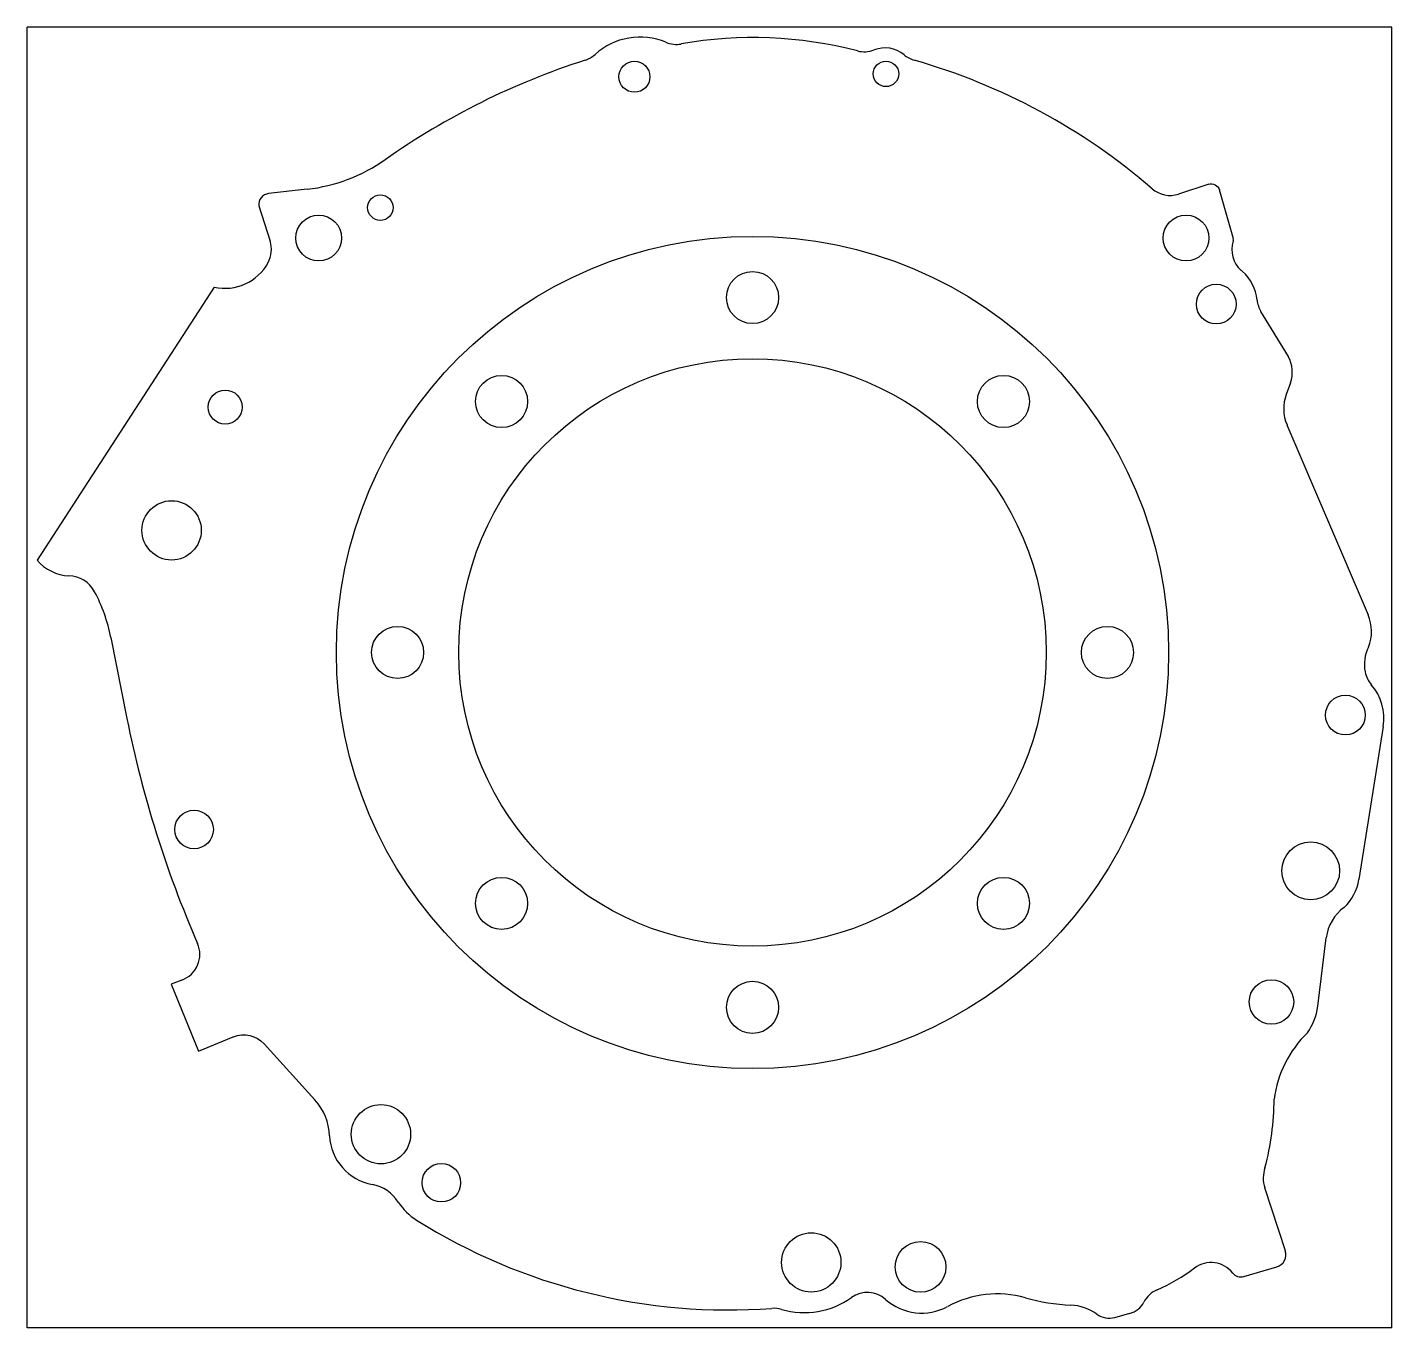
# Model space of a CAD drawing. Header units: inches. Extents: x -7.4 to 6.5, y -6.9 to 6.4.
import ezdxf

# ---------------------------------------------------------------- set-up
doc = ezdxf.new("R2010")
doc.units = ezdxf.units.IN
doc.header["$MEASUREMENT"] = 0
doc.layers.add('2_Part Contour', color=11, linetype='Continuous')

msp = doc.modelspace()

# ---------------------------------------------------------------- linework, layer by layer
at = {"layer": '2_Part Contour', "color": 4}
for p, q in [((-7.407, -6.897), (-7.407, 6.385)), ((6.528, 6.385), (-7.407, 6.385)), ((6.528, 6.385, -0.625), (-7.407, 6.385, -0.625)), ((-7.407, -6.897, -0.625), (-7.407, 6.385, -0.625)), ((6.528, -6.897), (6.528, 6.385)), ((6.528, -6.897, -0.625), (6.528, 6.385, -0.625)), ((4.659, 4.783), (4.351, 4.682)), ((4.659, 4.783, -0.625), (4.351, 4.682, -0.625)), ((-4.548, 4.731), (-4.942, 4.686)), ((-4.548, 4.731, -0.625), (-4.942, 4.686, -0.625)), ((4.911, 4.223), (4.768, 4.725)), ((4.911, 4.223, -0.625), (4.768, 4.725, -0.625)), ((-5.043, 4.56), (-4.928, 4.201)), ((-5.043, 4.56, -0.625), (-4.928, 4.201, -0.625)), ((4.99, 3.903), (5.003, 3.891)), ((4.99, 3.903, -0.625), (5.003, 3.891, -0.625)), ((-5.499, 3.732), (-7.307, 0.943)), ((-5.499, 3.732, -0.625), (-7.307, 0.943, -0.625)), ((5.473, 3.023), (5.193, 3.484)), ((5.473, 3.023, -0.625), (5.193, 3.484, -0.625)), ((5.493, 2.754), (5.45, 2.636)), ((5.493, 2.754, -0.625), (5.45, 2.636, -0.625)), ((5.458, 2.325), (6.287, 0.384)), ((5.458, 2.325, -0.625), (6.287, 0.384, -0.625)), ((-6.554, 0.154), (-6.389, -0.675)), ((-6.554, 0.154, -0.625), (-6.389, -0.675, -0.625)), ((6.442, -0.757), (6.194, -2.318)), ((6.442, -0.757, -0.625), (6.194, -2.318, -0.625)), ((5.774, -3.614), (5.859, -2.915)), ((5.774, -3.614, -0.625), (5.859, -2.915, -0.625)), ((-5.828, -3.346), (-5.938, -3.387)), ((-5.828, -3.346, -0.625), (-5.938, -3.387, -0.625)), ((-5.938, -3.387), (-5.659, -4.074)), ((-5.938, -3.387, -0.625), (-5.659, -4.074, -0.625)), ((-5.659, -4.074), (-5.303, -3.927)), ((-5.659, -4.074, -0.625), (-5.303, -3.927, -0.625)), ((-4.989, -3.998), (-4.469, -4.57)), ((-4.989, -3.998, -0.625), (-4.469, -4.57, -0.625)), ((5.442, -6.111), (5.232, -5.469)), ((5.442, -6.111, -0.625), (5.232, -5.469, -0.625)), ((5.017, -6.375), (5.355, -6.276)), ((5.017, -6.375, -0.625), (5.355, -6.276, -0.625)), ((3.701, -6.793), (3.854, -6.75)), ((3.701, -6.793, -0.625), (3.854, -6.75, -0.625)), ((6.528, -6.897), (-7.407, -6.897)), ((6.528, -6.897, -0.625), (-7.407, -6.897, -0.625))]:
    msp.add_line(p, q, dxfattribs=at)
at = {"layer": '2_Part Contour', "color": 5}
for centre, radius in [((-1.206, 5.88), 0.158), ((-5.933, 1.247), 0.303), ((-3.795, -4.921), 0.303), ((0.6, -6.23), 0.303)]:
    msp.add_circle(centre, radius, dxfattribs=at)
at = {"layer": '2_Part Contour', "color": 6}
for centre, radius in [((1.363, 5.909), 0.13), ((-3.801, 4.543), 0.13), ((-5.704, -1.808), 0.197), ((-3.178, -5.416), 0.197)]:
    msp.add_circle(centre, radius, dxfattribs=at)
at = {"layer": '2_Part Contour', "color": 41}
for centre, radius in [((-4.431, 4.233), 0.234), ((4.428, 4.233), 0.234), ((4.736, 3.558), 0.203), ((6.055, -0.64), 0.203), ((5.701, -2.231), 0.295)]:
    msp.add_circle(centre, radius, dxfattribs=at)
at = {"layer": '2_Part Contour', "color": 4}
for centre, radius in [((0, 0), 4.25), ((0, 0, -0.125), 4.25), ((0, 0, -0.125), 3), ((0, 0, -0.625), 3)]:
    msp.add_circle(centre, radius, dxfattribs=at)
at = {"layer": '2_Part Contour', "color": 230}
for centre, radius in [((0, 3.625, -0.125), 0.266), ((-2.563, 2.563, -0.125), 0.266), ((2.563, 2.563, -0.125), 0.266), ((-3.625, 0, -0.125), 0.266), ((3.625, 0, -0.125), 0.266), ((-2.563, -2.563, -0.125), 0.266), ((2.563, -2.563, -0.125), 0.266), ((0, -3.625, -0.125), 0.266), ((1.716, -6.276), 0.259)]:
    msp.add_circle(centre, radius, dxfattribs=at)
at = {"layer": '2_Part Contour', "color": 220}
msp.add_circle((-5.386, 2.506), 0.174, dxfattribs=at)
at = {"layer": '2_Part Contour', "color": 9}
msp.add_circle((5.3, -3.57), 0.227, dxfattribs=at)
at = {"layer": '2_Part Contour', "color": 4}
for centre, radius, start, end in [((-1.149, 5.601), 0.684, 67.2931, 132.142), ((-1.149, 5.601, -0.625), 0.684, 67.2931, 132.142), ((0.009, 2.067), 4.213, 75.4041, 100.0741), ((0.009, 2.067, -0.625), 4.213, 75.4041, 100.0741), ((-0.777, 6.49), 0.28, 247.2931, 280.0741), ((-0.777, 6.49, -0.625), 0.28, 247.2931, 280.0741), ((1.141, 6.415), 0.28, 255.4041, 291.3053), ((1.141, 6.415, -0.625), 0.28, 255.4041, 291.3053), ((1.353, 5.872), 0.303, 50.0775, 111.3053), ((1.353, 5.872, -0.625), 0.303, 50.0775, 111.3053), ((0.64, -1.238), 7.657, 107.8721, 125.0168), ((0.64, -1.238, -0.625), 7.657, 107.8721, 125.0168), ((-1.796, 6.316), 0.28, 287.8721, 312.142), ((-1.796, 6.316, -0.625), 0.28, 287.8721, 312.142), ((1.727, 6.319), 0.28, 230.0775, 254.0662), ((1.727, 6.319, -0.625), 0.28, 230.0775, 254.0662), ((-0.11, -0.117), 6.413, 49.1867, 74.0662), ((-0.11, -0.117, -0.625), 6.413, 49.1867, 74.0662), ((-4.746, 6.45), 1.73, 276.5814, 305.0168), ((-4.746, 6.45, -0.625), 1.73, 276.5814, 305.0168), ((-4.929, 4.572), 0.115, 96.5814, 185.7802), ((-4.929, 4.572, -0.625), 0.115, 96.5814, 185.7802), ((4.264, 4.948), 0.28, 229.1867, 288.1643), ((4.264, 4.948, -0.625), 0.28, 229.1867, 288.1643), ((-5.194, 4.115), 0.28, 331.7474, 17.8566), ((-5.194, 4.115, -0.625), 0.28, 331.7474, 17.8566), ((5.176, 4.112), 0.28, 161.7486, 228.3826), ((5.176, 4.112, -0.625), 0.28, 161.7486, 228.3826), ((4.872, 4.212), 0.04, 341.7486, 15.8528), ((4.872, 4.212, -0.625), 0.04, 341.7486, 15.8528), ((-5.388, 4.219), 0.5, 257.1304, 331.7474), ((-5.388, 4.219, -0.625), 0.5, 257.1304, 331.7474), ((4.7, 3.55), 0.457, 6.1538, 48.3826), ((4.7, 3.55, -0.625), 0.457, 6.1538, 48.3826), ((5.432, 3.629), 0.28, 186.1538, 211.29), ((5.432, 3.629, -0.625), 0.28, 186.1538, 211.29), ((5.188, 2.866), 0.325, 339.8789, 28.9375), ((5.188, 2.866, -0.625), 0.325, 339.8789, 28.9375), ((5.847, 2.491), 0.422, 159.8789, 203.1253), ((5.847, 2.491, -0.625), 0.422, 159.8789, 203.1253), ((-6.965, 1.23), 0.447, 219.946, 267.9104), ((-6.965, 1.23, -0.625), 0.447, 219.946, 267.9104), ((-6.993, 0.475), 0.309, 27.8413, 87.9104), ((-6.993, 0.475, -0.625), 0.309, 27.8413, 87.9104), ((-8.233, -0.18), 1.712, 11.2505, 27.8413), ((-8.233, -0.18, -0.625), 1.712, 11.2505, 27.8413), ((5.892, 0.215), 0.43, 338.1712, 23.1253), ((5.892, 0.215, -0.625), 0.43, 338.1712, 23.1253), ((6.651, -0.123), 0.402, 153.6652, 190.9541), ((6.651, -0.123, -0.625), 0.402, 153.6652, 190.9541), ((6.532, -0.146), 0.28, 190.9541, 220.8872), ((6.532, -0.146, -0.625), 0.28, 190.9541, 220.8872), ((5.922, -0.674), 0.526, 350.9714, 40.8872), ((5.922, -0.674, -0.625), 0.526, 350.9714, 40.8872), ((4.576, 1.506), 11.18, 191.2505, 203.6086), ((4.576, 1.506, -0.625), 11.18, 191.2505, 203.6086), ((5.7, -2.24), 0.5, 313.2918, 350.9714), ((5.7, -2.24, -0.625), 0.5, 313.2918, 350.9714), ((6.308, -2.97), 0.452, 125.9161, 173.0184), ((6.308, -2.97, -0.625), 0.452, 125.9161, 173.0184), ((-5.925, -3.084), 0.28, 290.3231, 23.6086), ((-5.925, -3.084, -0.625), 0.28, 290.3231, 23.6086), ((5.198, -3.544), 0.58, 324.125, 353.0184), ((5.198, -3.544, -0.625), 0.58, 324.125, 353.0184), ((6.468, -4.71), 1.15, 134.0811, 172.6307), ((6.468, -4.71, -0.625), 1.15, 134.0811, 172.6307), ((-4.889, -4.952), 0.568, 1.4544, 42.2861), ((-4.889, -4.952, -0.625), 0.568, 1.4544, 42.2861), ((2.627, -4.56), 2.7, 344.9199, 359.947), ((2.627, -4.56, -0.625), 2.7, 344.9199, 359.947), ((-3.786, -4.908), 0.536, 183.1639, 259.5707), ((-3.786, -4.908, -0.625), 0.536, 183.1639, 259.5707), ((5.54, -5.369), 0.324, 160.795, 198.0606), ((5.54, -5.369, -0.625), 0.324, 160.795, 198.0606), ((-3.955, -5.829), 0.4, 32.6126, 79.5707), ((-3.955, -5.829, -0.625), 0.4, 32.6126, 79.5707), ((-3.113, -5.29), 0.6, 212.6126, 237.8947), ((-3.113, -5.29, -0.625), 0.6, 212.6126, 237.8947), ((-0.241, -0.712), 6.004, 237.8947, 274.1963), ((-0.241, -0.712, -0.625), 6.004, 237.8947, 274.1963), ((5.318, -6.151), 0.13, 286.3253, 18.0606), ((5.318, -6.151, -0.625), 0.13, 286.3253, 18.0606), ((4.684, -6.511), 0.28, 37.9844, 127.0609), ((4.684, -6.511, -0.625), 0.28, 37.9844, 127.0609), ((3.405, -4.818), 1.841, 293.3084, 307.0609), ((3.405, -4.818, -0.625), 1.841, 293.3084, 307.0609), ((4.987, -6.274), 0.105, 217.9844, 286.3253), ((4.987, -6.274, -0.625), 0.105, 217.9844, 286.3253), ((1.173, -6.817), 0.28, 48.341, 125.4517), ((1.173, -6.817, -0.625), 0.28, 48.341, 125.4517), ((4.244, -6.766), 0.28, 113.3084, 152.1657), ((4.244, -6.766, -0.625), 0.28, 113.3084, 152.1657), ((0.528, -5.911), 0.832, 253.8569, 305.4517), ((0.528, -5.911, -0.625), 0.832, 253.8569, 305.4517), ((1.728, -6.193), 0.555, 228.341, 298.4837), ((1.728, -6.193, -0.625), 0.555, 228.341, 298.4837), ((2.5, -7.615), 1.063, 74.3148, 118.4837), ((2.5, -7.615, -0.625), 1.063, 74.3148, 118.4837), ((3.348, -4.594), 2.075, 254.3148, 267.3325), ((3.348, -4.594, -0.625), 2.075, 254.3148, 267.3325), ((3.229, -7.156), 0.49, 54.0898, 87.3325), ((3.229, -7.156, -0.625), 0.49, 54.0898, 87.3325), ((3.793, -6.528), 0.231, 285.456, 332.1657), ((3.793, -6.528, -0.625), 0.231, 285.456, 332.1657), ((0.219, -6.979), 0.28, 73.8569, 94.1963), ((0.219, -6.979, -0.625), 0.28, 73.8569, 94.1963), ((3.643, -6.584), 0.216, 234.0898, 285.456), ((3.643, -6.584, -0.625), 0.216, 234.0898, 285.456)]:
    msp.add_arc(centre, radius, start, end, dxfattribs=at)
at = {"layer": '2_Part Contour', "color": 4, "extrusion": (0, 0, -1)}
for centre, radius, start, end in [((-4.685, 4.701), 0.086, 71.8357, 164.1472), ((-4.685, 4.701, 0.625), 0.086, 71.8357, 164.1472), ((5.196, -4.186), 0.28, 67.5649, 137.7139), ((5.196, -4.186, 0.625), 0.28, 67.5649, 137.7139)]:
    msp.add_arc(centre, radius, start, end, dxfattribs=at)

doc.saveas('drawing.dxf')
